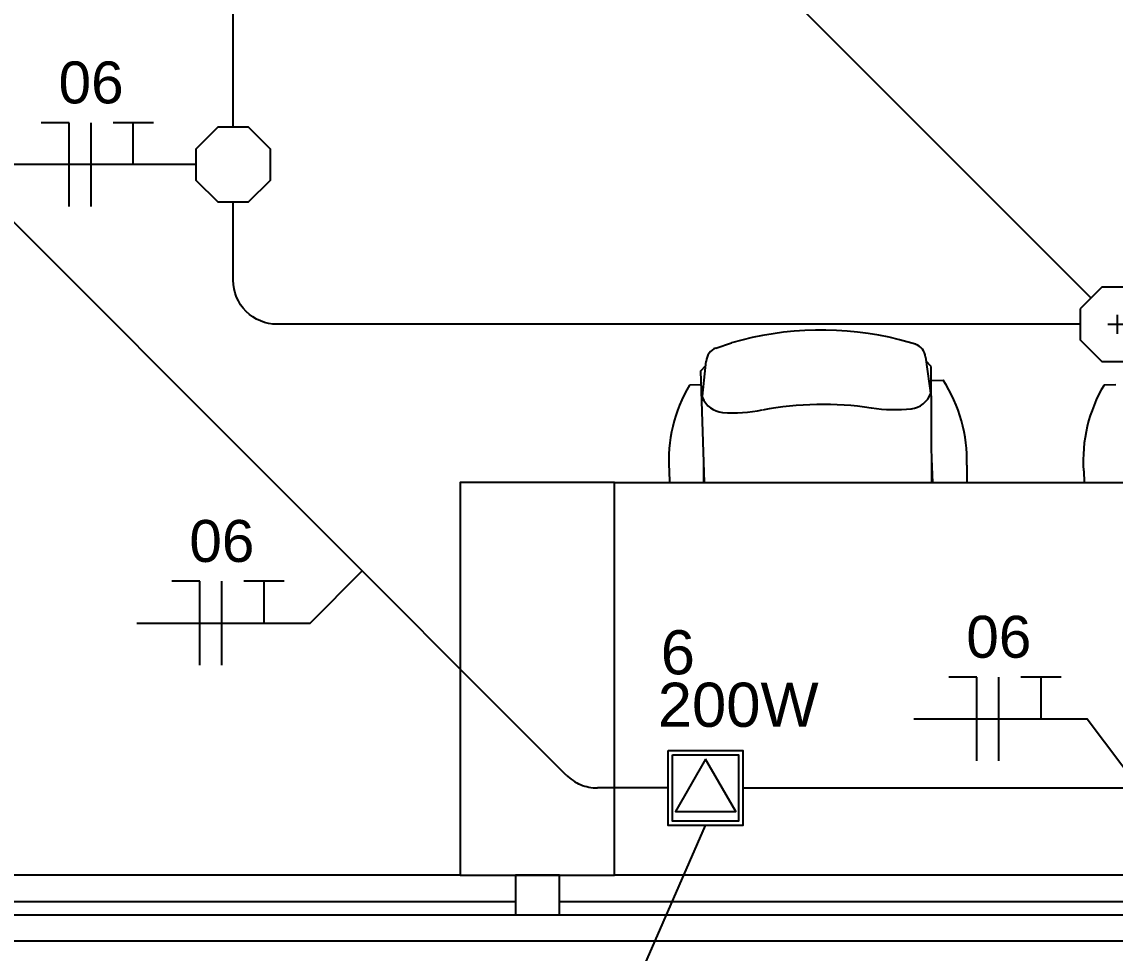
# Model space of a CAD drawing. Header units: millimetres. Extents: x 165 to 269, y 52 to 121.
# Drawn here: x 171.836 to 174.316, y 55.347 to 57.457 of the extents above; entities that cross this region are included whole.
import ezdxf
from ezdxf.enums import TextEntityAlignment as Align

# ---------------------------------------------------------------- set-up
doc = ezdxf.new("R2010")
doc.units = ezdxf.units.MM
doc.linetypes.add('HIDDEN', pattern=[9.525, 6.35, -3.175])
for name, color, linetype in [('CAIXAS', 1, 'Continuous'), ('CONTAGEM', 30, 'Continuous'), ('ELETRODUTO_PISO', 86, 'HIDDEN'), ('ELETRODUTO_TETO', 2, 'Continuous'), ('FAM ARQUITETURA', 253, 'Continuous'), ('FIACAO', 1, 'Continuous'), ('INDICACAO_CIRCUITO', 2, 'Continuous'), ('INDICACAO_CIRCUITO_FIA', 10, 'Continuous'), ('INDICACAO_POTENCIA', 2, 'Continuous'), ('LINHA DE CHAMADA', 1, 'Continuous'), ('LUMINÁRIAS', 86, 'Continuous'), ('TOMADAS ABNT', 10, 'Continuous')]:
    doc.layers.add(name, color=color, linetype=linetype)
doc.styles.add('ARIAL', font='arial.ttf')
doc.styles.add('FAM-ARIAL', font='arial.ttf')
doc.styles.add('Raag-arial', font='arial.ttf')

# ---------------------------------------------------------------- blocks, each defined once
blk = doc.blocks.new('FAM ARQUITETURA')
at = {"layer": 'FAM ARQUITETURA', "linetype": 'ByBlock'}
for p, q in [((6.6521, -6.727), (6.6162, -6.7166)), ((6.1997, -6.7357), (6.2352, -6.7239)), ((6.1679, -6.8586), (6.1773, -6.7655)), ((6.6885, -6.8486), (6.6757, -6.7559)), ((6.688, -6.7771), (6.6766, -6.7654)), ((6.1658, -6.7872), (6.1767, -6.775)), ((6.174, -7.04), (6.1658, -6.7872)), ((6.6895, -7.04), (6.688, -6.7771)), ((6.6886, -6.8089), (6.7148, -6.8084)), ((6.1664, -6.8189), (6.1402, -6.8194)), ((7.1064, -6.8189), (7.0802, -6.8194)), ((6.6917, -7.04), (6.6896, -6.9867)), ((6.0939, -7.014), (6.0946, -7.04)), ((6.1722, -7.04), (6.1722, -6.9966)), ((6.7685, -7.0011), (6.769, -7.04)), ((7.0339, -7.014), (7.0346, -7.04)), ((5.97, -7.04), (10.67, -7.04))]:
    blk.add_line(p, q, dxfattribs=at)
at = {"layer": 'FAM ARQUITETURA'}
for p, q in [((5.62, -7.93), (0.92, -7.93)), ((10.67, -7.93), (5.97, -7.93)), ((0.92, -7.99), (5.745, -7.99)), ((5.845, -7.99), (10.795, -7.99)), ((0.92, -8.02), (5.745, -8.02)), ((5.845, -8.02), (10.795, -8.02)), ((14.62, -8.08), (0.57, -8.08))]:
    blk.add_line(p, q, dxfattribs=at)
for points in [[(5.97, -7.93), (5.97, -7.04), (5.62, -7.04), (5.62, -7.93)], [(5.745, -7.93), (5.745, -8.02), (5.845, -8.02), (5.845, -7.93)]]:
    blk.add_lwpolyline(points, close=True, dxfattribs=at)
at = {"layer": 'FAM ARQUITETURA', "linetype": 'ByBlock'}
for centre, radius, start, end in [((6.4392, -7.4218), 0.7271, 75.9106, 106.2891), ((6.2106, -6.7665), 0.0328, 109.2519, 178.3968), ((6.6424, -6.7582), 0.0328, 3.8029, 72.9478), ((6.4356, -6.99), 0.3333, 358.1304, 33.0425), ((6.4261, -6.9902), 0.3333, 149.1571, 184.0693), ((6.6372, -6.821), 0.0523, 275.6876, 341.5613), ((7.3661, -6.9902), 0.3333, 149.1571, 184.0693), ((6.2182, -6.829), 0.0523, 200.6384, 266.5121), ((6.2182, -6.829), 0.0523, 200.6384, 266.5121), ((6.4427, -7.6051), 0.7418, 81.5246, 100.6751), ((6.2368, -6.5143), 0.3678, 266.5108, 280.6752), ((6.6066, -6.5072), 0.3678, 261.5245, 275.6889)]:
    blk.add_arc(centre, radius, start, end, dxfattribs=at)
blk = doc.blocks.new('*U59', base_point=(70.7555, 16.1718))
at = {"layer": 'LUMINÁRIAS'}
blk.add_lwpolyline([(70.671, 16.2068), (70.671, 16.1368), (70.7205, 16.0873), (70.7905, 16.0873), (70.84, 16.1368), (70.84, 16.2068), (70.7905, 16.2563), (70.7205, 16.2563)], close=True, dxfattribs=at)
for points in [[(70.7555, 16.1935), (70.7555, 16.1501)], [(70.7338, 16.1718), (70.7772, 16.1718)]]:
    blk.add_lwpolyline(points, dxfattribs=at)
blk = doc.blocks.new('Tomada dupla 10A no piso')
at = {"layer": 'TOMADAS ABNT'}
for points in [[(-0.085, 0.085), (0.085, 0.085), (0.085, -0.085), (-0.085, -0.085)], [(-0.075, 0.075), (0.075, 0.075), (0.075, -0.075), (-0.075, -0.075)], [(0.0004, 0.0649), (-0.068, -0.0534), (0.0687, -0.0534)]]:
    blk.add_lwpolyline(points, close=True, dxfattribs=at)
blk = doc.blocks.new('Caixa termoplástica octogonal 4x4x2')
at = {"layer": 'CAIXAS'}
blk.add_lwpolyline([(-0.035, -0.0845), (0.035, -0.0845), (0.0845, -0.035), (0.0845, 0.035), (0.035, 0.0845), (-0.035, 0.0845), (-0.0845, 0.035), (-0.0845, -0.035), (-0.035, -0.0845)], dxfattribs=at)
blk = doc.blocks.new('*U36', base_point=(608.6702, 153.2931))
for p, q in [((608.6702, 153.4831), (608.5435, 153.4831)), ((608.6702, 153.1031), (608.6702, 153.4831))]:
    blk.add_line(p, q)
blk = doc.blocks.new('*U37', base_point=(635.9723, 148.7459))
at = {"linetype": 'Continuous'}
for p, q in [((636.0637, 148.9359), (635.8808, 148.9359)), ((635.9723, 148.7459), (635.9723, 148.9359))]:
    blk.add_line(p, q, dxfattribs=at)
blk = doc.blocks.new('*U38', base_point=(576.8177, 148.7459))
blk.add_line((576.8177, 148.5559), (576.8177, 148.9359))
blk = doc.blocks.new('NFT')
at = {"layer": 'FIACAO', "xscale": 0.5, "yscale": 0.5, "zscale": 0.5}
for name, p in [('*U36', (-0.05, 0)), ('*U38', (0, 0)), ('*U37', (0.0957, 0))]:
    blk.add_blockref(name, p, dxfattribs=at)
at = {"layer": 'CONTAGEM', "color": 1, "style": 'ARIAL'}
blk.add_attdef('SEÇÃO', text='', height=0.075, dxfattribs=at).set_placement((0.0181, -0.127), align=Align.TOP_CENTER)
at = {"layer": 'INDICACAO_CIRCUITO_FIA', "style": 'Raag-arial'}
blk.add_attdef('CIRCUITO', text='', height=0.095, dxfattribs=at).set_placement((0, 0.2338), align=Align.TOP_CENTER)

msp = doc.modelspace()

# ---------------------------------------------------------------- linework, layer by layer
at = {"layer": 'ELETRODUTO_PISO'}
msp.add_lwpolyline([(173.3017, 55.721), (173.1418, 55.721, -0.198912), (173.0711, 55.7503), (171.7306, 57.0907)], format="xyb", dxfattribs=at)
msp.add_lwpolyline([(173.4717, 55.721), (174.6443, 55.721)], dxfattribs=at)
at = {"layer": 'ELETRODUTO_TETO'}
for points in [[(172.3156, 57.2183), (172.3156, 59.759)], [(172.2311, 57.1338), (171.7556, 57.1338)]]:
    msp.add_lwpolyline(points, dxfattribs=at)
for points in [[(174.2608, 56.8315), (172.7949, 58.2975, -0.198912), (172.7656, 58.3682), (172.7656, 58.7335)], [(174.2361, 56.7718), (172.4156, 56.7718, -0.414214), (172.3156, 56.8718), (172.3156, 57.0494)]]:
    msp.add_lwpolyline(points, format="xyb", dxfattribs=at)
at = {"layer": 'LINHA DE CHAMADA'}
for points in [[(172.0971, 56.0945), (172.4899, 56.0945), (172.6084, 56.2129)], [(173.8591, 55.8774), (174.252, 55.8774), (174.3704, 55.721)], [(172.476, 55.1961), (173.1946, 55.1961), (173.3867, 55.636)]]:
    msp.add_lwpolyline(points, dxfattribs=at)

# ---------------------------------------------------------------- block references
msp.add_blockref('Tomada dupla 10A no piso', (173.3867, 55.721))
at = {"layer": 'ELETRODUTO_TETO'}
msp.add_blockref('Caixa termoplástica octogonal 4x4x2', (172.3156, 57.1338), dxfattribs=at)
at = {"layer": 'FAM ARQUITETURA'}
msp.add_blockref('FAM ARQUITETURA', (167.2106, 63.4535), dxfattribs=at)
at = {"layer": 'LINHA DE CHAMADA'}
ref = msp.add_blockref('NFT', (171.9933, 57.1338), dxfattribs=at)
ref.add_attrib('CIRCUITO', '06', dxfattribs={"layer": 'INDICACAO_CIRCUITO_FIA', "height": 0.095, "style": 'Raag-arial'}).set_placement((171.9933, 57.3676), align=Align.TOP_CENTER)
ref = msp.add_blockref('NFT', (172.2899, 56.0945), dxfattribs=at)
ref.add_attrib('CIRCUITO', '06', dxfattribs={"layer": 'INDICACAO_CIRCUITO_FIA', "height": 0.095, "style": 'Raag-arial'}).set_placement((172.2899, 56.3283), align=Align.TOP_CENTER)
ref = msp.add_blockref('NFT', (174.052, 55.8774), dxfattribs=at)
ref.add_attrib('CIRCUITO', '06', dxfattribs={"layer": 'INDICACAO_CIRCUITO_FIA', "height": 0.095, "style": 'Raag-arial'}).set_placement((174.052, 56.1112), align=Align.TOP_CENTER)
at = {"layer": 'LUMINÁRIAS'}
msp.add_blockref('*U59', (174.3206, 56.7718), dxfattribs=at)

# ---------------------------------------------------------------- texts
at = {"layer": 'INDICACAO_CIRCUITO', "style": 'FAM-ARIAL'}
msp.add_text('6', height=0.1, dxfattribs=at).set_placement((173.2852, 55.9785))
at = {"layer": 'INDICACAO_POTENCIA', "style": 'FAM-ARIAL'}
msp.add_text('200W', height=0.1, dxfattribs=at).set_placement((173.4609, 55.8596), align=Align.CENTER)

doc.saveas('drawing.dxf')
